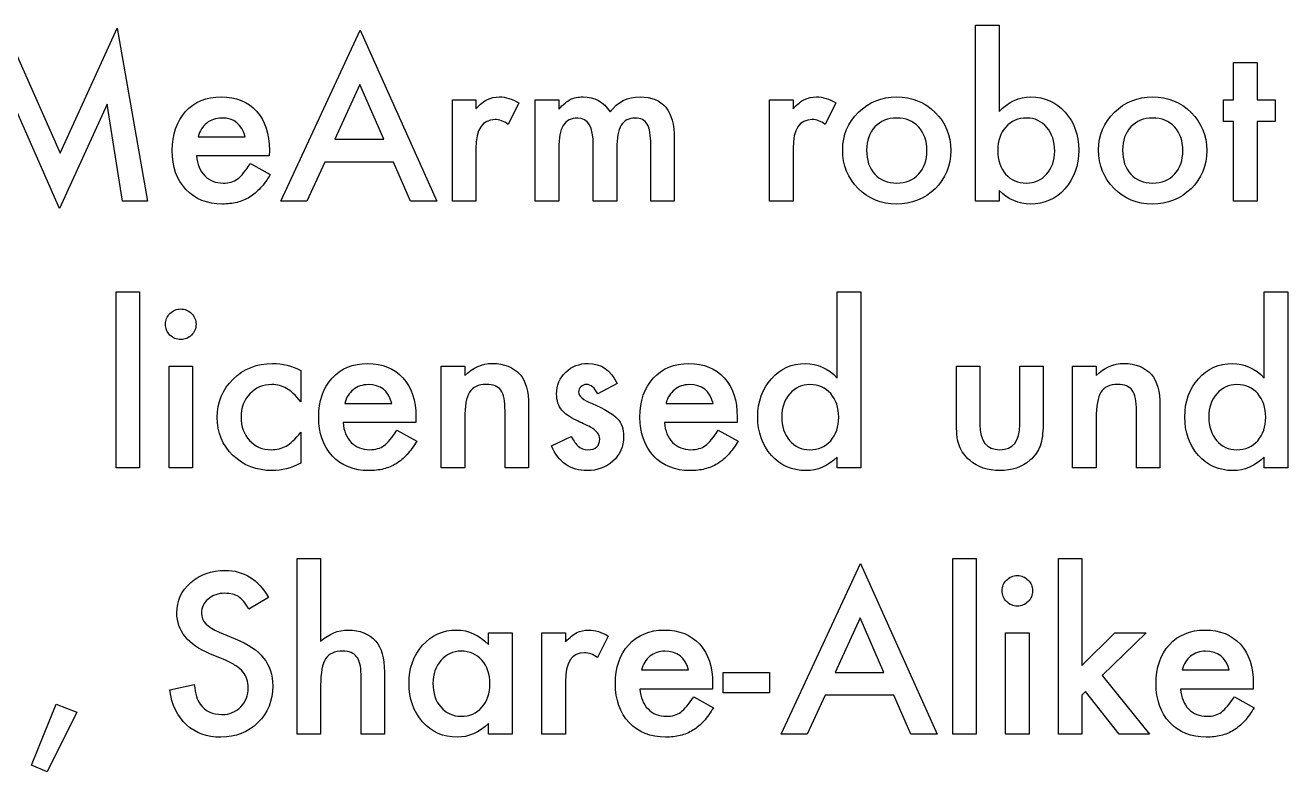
# Model space of a CAD drawing. Extents: x 6 to 931, y 6 to 506.
# Drawn here: x 695.6 to 790.2, y 449 to 505 of the extents above; entities that cross this region are included whole.
import ezdxf

# ---------------------------------------------------------------- set-up
doc = ezdxf.new("R2010")
doc.units = 0
doc.layers.add('MeArm1.0', color=7, linetype='CONTINUOUS')

msp = doc.modelspace()

# ---------------------------------------------------------------- linework, layer by layer
at = {"layer": 'MeArm1.0', "color": 7}
for points in [[(691.49506, 491.84903), (694.03412, 504.81778), (698.17474, 495.44278), (702.46381, 504.81778), (704.74506, 491.84903), (702.87787, 491.84903), (701.71381, 499.13028), (698.14349, 491.29434), (694.67474, 499.13809), (693.37787, 491.84903), (691.49506, 491.84903)], [(723.22162, 494.77872), (718.05756, 494.77872), (716.71381, 491.84903), (714.75287, 491.84903), (720.72162, 504.66934), (726.47943, 491.84903), (724.48724, 491.84903), (723.22162, 494.77872)], [(768.68256, 492.6459), (768.68256, 491.84903), (766.92474, 491.84903), (766.92474, 505.04434), (768.68256, 505.04434)], [(768.68256, 505.04434), (768.68256, 498.57559)], [(788.04974, 497.81778), (788.04974, 491.84903), (786.29193, 491.84903), (786.29193, 497.81778), (785.54193, 497.81778), (785.54193, 499.4584), (786.29193, 499.4584), (786.29193, 502.24747), (788.04974, 502.24747), (788.04974, 499.4584), (789.41693, 499.4584), (789.41693, 497.81778), (788.04974, 497.81778)], [(722.47943, 496.48965), (720.69037, 500.59122), (718.81537, 496.48965), (722.47943, 496.48965)], [(727.64349, 499.4584), (729.40131, 499.4584), (729.40131, 498.77872)], [(729.40131, 495.79434), (729.40131, 491.84903), (727.64349, 491.84903), (727.64349, 499.4584)], [(732.62006, 499.21622), (731.81537, 497.60684)], [(733.86224, 499.4584), (735.62006, 499.4584), (735.62006, 498.75528)], [(735.62006, 495.77872), (735.62006, 491.84903), (733.86224, 491.84903), (733.86224, 499.4584)], [(751.45599, 499.4584), (753.21381, 499.4584), (753.21381, 498.77872)], [(753.21381, 495.79434), (753.21381, 491.84903), (751.45599, 491.84903), (751.45599, 499.4584)], [(756.43256, 499.21622), (755.62787, 497.60684)], [(708.54955, 496.67715), (712.0808, 496.67715)], [(739.97943, 495.77872), (739.97943, 491.84903), (738.21381, 491.84903), (738.21381, 496.05215)], [(744.29974, 496.55215), (744.29974, 491.84903), (742.53412, 491.84903), (742.53412, 496.07559)], [(713.88568, 495.23965), (708.43256, 495.23965)], [(713.89349, 495.65372), (713.88549, 495.23965)], [(712.47162, 494.66934), (713.95599, 493.84122)], [(704.15131, 485.04434), (704.15131, 471.84903), (702.39349, 471.84903), (702.39349, 485.04434), (704.15131, 485.04434)], [(756.53412, 485.04434), (758.29974, 485.04434), (758.29974, 471.84903), (756.53412, 471.84903), (756.53412, 472.6459)], [(756.53412, 478.57559), (756.53412, 485.04434)], [(788.59662, 485.04434), (790.36224, 485.04434), (790.36224, 471.84903), (788.59662, 471.84903), (788.59662, 472.6459)], [(788.59662, 478.57559), (788.59662, 485.04434)], [(708.12006, 479.4584), (708.12006, 471.84903), (706.36224, 471.84903), (706.36224, 479.4584), (708.12006, 479.4584)], [(716.25287, 479.13028), (716.25287, 476.79434)], [(726.79974, 479.4584), (728.56537, 479.4584), (728.56537, 478.75528)], [(728.56537, 475.5209), (728.56537, 471.84903), (726.79974, 471.84903), (726.79974, 479.4584)], [(765.48724, 475.05215), (765.48724, 479.4584), (767.24506, 479.4584)], [(767.24506, 479.4584), (767.24506, 475.09122)], [(770.22943, 475.09122), (770.22943, 479.4584), (771.98724, 479.4584), (771.98724, 475.05215)], [(774.20599, 479.4584), (775.97162, 479.4584), (775.97162, 478.75528)], [(775.97162, 475.5209), (775.97162, 471.84903), (774.20599, 471.84903), (774.20599, 479.4584)], [(740.00287, 478.16153), (738.54974, 477.38809)], [(719.54955, 476.67715), (723.0808, 476.67715)], [(733.35443, 476.51309), (733.35443, 471.84903), (731.58881, 471.84903), (731.58881, 476.09903)], [(743.67455, 476.67715), (747.2058, 476.67715)], [(780.76068, 476.51309), (780.76068, 471.84903), (778.99506, 471.84903), (778.99506, 476.09903)], [(724.88568, 475.23965), (719.43256, 475.23965)], [(724.89349, 475.65372), (724.88549, 475.23965)], [(749.01068, 475.23965), (743.55756, 475.23965)], [(749.01849, 475.65372), (749.01049, 475.23965)], [(716.25287, 474.50528), (716.25287, 472.18497)], [(723.47162, 474.66934), (724.95599, 473.84122)], [(735.06537, 473.49747), (736.56537, 474.19278)], [(747.59662, 474.66934), (749.08099, 473.84122)], [(715.98724, 465.04434), (717.74506, 465.04434), (717.74506, 458.82559)], [(717.74506, 455.52872), (717.74506, 451.84903), (715.98724, 451.84903), (715.98724, 465.04434)], [(766.96381, 465.04434), (766.96381, 451.84903), (765.20599, 451.84903), (765.20599, 465.04434), (766.96381, 465.04434)], [(774.90131, 465.04434), (774.90131, 456.99747), (777.37787, 459.4584), (779.73724, 459.4584), (776.43256, 456.26309), (779.97943, 451.84903), (777.69818, 451.84903), (775.18256, 455.05997), (774.90131, 454.77872), (774.90131, 451.84903), (773.14349, 451.84903), (773.14349, 465.04434), (774.90131, 465.04434)], [(760.78412, 454.77872), (755.62006, 454.77872), (754.27631, 451.84903), (752.31537, 451.84903), (758.28412, 464.66934), (764.04193, 451.84903), (762.04974, 451.84903), (760.78412, 454.77872)], [(713.83099, 462.11465), (712.35443, 461.23965)], [(760.04193, 456.48965), (758.25287, 460.59122), (756.37787, 456.48965), (760.04193, 456.48965)], [(710.11224, 459.51309), (711.31537, 459.0209)], [(730.34662, 459.4584), (732.11224, 459.4584), (732.11224, 451.84903), (730.34662, 451.84903), (730.34662, 452.6459)], [(730.34662, 458.57559), (730.34662, 459.4584)], [(734.36224, 459.4584), (736.12006, 459.4584), (736.12006, 458.77872)], [(736.12006, 455.79434), (736.12006, 451.84903), (734.36224, 451.84903), (734.36224, 459.4584)], [(739.33881, 459.21622), (738.53412, 457.60684)], [(770.93256, 459.4584), (770.93256, 451.84903), (769.17474, 451.84903), (769.17474, 459.4584), (770.93256, 459.4584)], [(710.58881, 457.40372), (709.42474, 457.88809)], [(722.53412, 456.51309), (722.53412, 451.84903), (720.77631, 451.84903), (720.77631, 456.34903)], [(741.8308, 456.67715), (745.36205, 456.67715)], [(747.97162, 456.48184), (751.45599, 456.48184), (751.45599, 454.95059), (747.97162, 454.95059), (747.97162, 456.48184)], [(782.42455, 456.67715), (785.9558, 456.67715)], [(706.40912, 455.17715), (708.25287, 455.5834)], [(747.17474, 455.65372), (747.16674, 455.23965)], [(787.76849, 455.65372), (787.76049, 455.23965)], [(747.16693, 455.23965), (741.71381, 455.23965)], [(745.75287, 454.66934), (747.23724, 453.84122)], [(787.76068, 455.23965), (782.30756, 455.23965)], [(786.34662, 454.66934), (787.83099, 453.84122)], [(697.88568, 454.10684), (699.44818, 453.49747), (697.22162, 449.03653), (696.03412, 449.52872), (697.88568, 454.10684)]]:
    msp.add_lwpolyline(points, dxfattribs=at)
for points in [[(707.59662, 498.56778), (708.26849, 499.30215), (709.15912, 499.66933), (710.26849, 499.66934)], [(710.26849, 499.66934), (711.38828, 499.66933), (712.2737, 499.31256), (712.92474, 498.59903)], [(729.40131, 498.77872), (729.72422, 499.11725), (730.01068, 499.34902), (730.26068, 499.47403)], [(730.26068, 499.47403), (730.51589, 499.60423), (730.81797, 499.66933), (731.16693, 499.66934)], [(731.16693, 499.66934), (731.63047, 499.66933), (732.11484, 499.51829), (732.62006, 499.21622)], [(735.62006, 498.75528), (735.95859, 499.10944), (736.24766, 499.34902), (736.48724, 499.47403)], [(736.48724, 499.47403), (736.74245, 499.60423), (737.06276, 499.66933), (737.44818, 499.66934)], [(737.44818, 499.66934), (738.30755, 499.66933), (738.98724, 499.29433), (739.48724, 498.54434)], [(739.48724, 498.54434), (740.03932, 499.29433), (740.78671, 499.66933), (741.72943, 499.66934)], [(741.72943, 499.66934), (743.44296, 499.66933), (744.29973, 498.63027), (744.29974, 496.55215)], [(753.21381, 498.77872), (753.53672, 499.11725), (753.82318, 499.34902), (754.07318, 499.47403)], [(754.07318, 499.47403), (754.32839, 499.60423), (754.63047, 499.66933), (754.97943, 499.66934)], [(754.97943, 499.66934), (755.44297, 499.66933), (755.92734, 499.51829), (756.43256, 499.21622)], [(758.12006, 498.51309), (758.90651, 499.28392), (759.86484, 499.66933), (760.99506, 499.66934)], [(760.99506, 499.66934), (762.13047, 499.66933), (763.09401, 499.28131), (763.88568, 498.50528)], [(768.68256, 498.57559), (769.38568, 499.30475), (770.18255, 499.66933), (771.07318, 499.66934)], [(771.07318, 499.66934), (772.09922, 499.66933), (772.95338, 499.28652), (773.63568, 498.5209)], [(777.33881, 498.51309), (778.12526, 499.28392), (779.08359, 499.66933), (780.21381, 499.66934)], [(780.21381, 499.66934), (781.34922, 499.66933), (782.31276, 499.28131), (783.10443, 498.50528)], [(706.59662, 495.6459), (706.59662, 496.84902), (706.92995, 497.82298), (707.59662, 498.56778)], [(709.7058, 497.98184), (709.5183, 497.91934), (709.34643, 497.82559), (709.19018, 497.70059)], [(710.30737, 498.0834), (710.09382, 498.0834), (709.8933, 498.0495), (709.7058, 497.98184)], [(712.0808, 496.67715), (711.83601, 497.61465), (711.24486, 498.0834), (710.30737, 498.0834)], [(712.92474, 498.59903), (713.57057, 497.89069), (713.89349, 496.90892), (713.89349, 495.65372)], [(730.83881, 497.96622), (729.88047, 497.96621), (729.4013, 497.24225), (729.40131, 495.79434)], [(731.81537, 497.60684), (731.48203, 497.84642), (731.15651, 497.96621), (730.83881, 497.96622)], [(737.04193, 498.0834), (736.54714, 498.0834), (736.18516, 497.8985), (735.95599, 497.52872)], [(738.21381, 496.05215), (738.2138, 497.40632), (737.82318, 498.0834), (737.04193, 498.0834)], [(741.37006, 498.0834), (740.88567, 498.0834), (740.53151, 497.90111), (740.30756, 497.53653)], [(742.26849, 497.62247), (742.08619, 497.92975), (741.78671, 498.0834), (741.37006, 498.0834)], [(754.65131, 497.96622), (753.69297, 497.96621), (753.2138, 497.24225), (753.21381, 495.79434)], [(755.62787, 497.60684), (755.29453, 497.84642), (754.96901, 497.96621), (754.65131, 497.96622)], [(756.94037, 495.7084), (756.94037, 496.80736), (757.3336, 497.74225), (758.12006, 498.51309)], [(760.99506, 498.08345), (760.32318, 498.08345), (759.77891, 497.85949), (759.36224, 497.41158)], [(762.64349, 497.41158), (762.22682, 497.85949), (761.67734, 498.08345), (760.99506, 498.08345)], [(763.88568, 498.50528), (764.66692, 497.72923), (765.05755, 496.77611), (765.05756, 495.6459)], [(770.76068, 498.0834), (770.11484, 498.0834), (769.5888, 497.85684), (769.18256, 497.40372)], [(772.26849, 497.38028), (771.86745, 497.84902), (771.36484, 498.0834), (770.76068, 498.0834)], [(773.63568, 498.5209), (774.31796, 497.76048), (774.65911, 496.81257), (774.65912, 495.67715)], [(776.15912, 495.7084), (776.15912, 496.80736), (776.55235, 497.74225), (777.33881, 498.51309)], [(780.21381, 498.08345), (779.54193, 498.08345), (778.99766, 497.85949), (778.58099, 497.41158)], [(781.86224, 497.41158), (781.44557, 497.85949), (780.89609, 498.08345), (780.21381, 498.08345)], [(783.10443, 498.50528), (783.88567, 497.72923), (784.2763, 496.77611), (784.27631, 495.6459)], [(708.79955, 497.26309), (708.69018, 497.09121), (708.60684, 496.8959), (708.54955, 496.67715)], [(709.19018, 497.70059), (709.03913, 497.58079), (708.90893, 497.43496), (708.79955, 497.26309)], [(735.95599, 497.52872), (735.73203, 497.15892), (735.62005, 496.57559), (735.62006, 495.77872)], [(740.30756, 497.53653), (740.0888, 497.17194), (739.97942, 496.586), (739.97943, 495.77872)], [(742.53412, 496.07559), (742.53411, 496.80475), (742.44552, 497.32038), (742.26849, 497.62247)], [(759.36224, 497.41158), (758.94557, 496.96366), (758.73724, 496.38553), (758.73724, 495.6772)], [(763.26068, 495.63814), (763.26067, 496.37772), (763.05495, 496.96887), (762.64349, 497.41158)], [(769.18256, 497.40372), (768.78151, 496.9558), (768.58099, 496.37246), (768.58099, 495.65372)], [(772.86224, 495.59903), (772.86224, 496.32819), (772.66432, 496.92194), (772.26849, 497.38028)], [(778.58099, 497.41158), (778.16432, 496.96366), (777.95599, 496.38553), (777.95599, 495.6772)], [(782.47943, 495.63814), (782.47942, 496.37772), (782.2737, 496.96887), (781.86224, 497.41158)], [(707.62787, 492.72403), (706.94037, 493.4584), (706.59662, 494.43236), (706.59662, 495.6459)], [(708.43256, 495.23965), (708.47946, 494.61465), (708.68255, 494.11726), (709.04193, 493.74747)], [(758.09662, 492.80215), (757.32578, 493.57299), (756.94037, 494.54174), (756.94037, 495.7084)], [(758.73724, 495.6772), (758.73724, 494.91678), (758.94037, 494.31522), (759.34662, 493.87252)], [(762.64349, 493.8647), (763.05495, 494.30741), (763.26067, 494.89856), (763.26068, 495.63814)], [(765.05756, 495.6459), (765.05755, 494.50528), (764.66432, 493.54955), (763.87787, 492.77872)], [(768.58099, 495.65372), (768.58099, 494.91413), (768.77891, 494.32299), (769.17474, 493.88028)], [(772.25287, 493.88028), (772.65911, 494.33861), (772.86224, 494.91153), (772.86224, 495.59903)], [(774.65912, 495.67715), (774.65911, 494.50528), (774.31536, 493.53653), (773.62787, 492.7709)], [(777.31537, 492.80215), (776.54453, 493.57299), (776.15912, 494.54174), (776.15912, 495.7084)], [(777.95599, 495.6772), (777.95599, 494.91678), (778.15912, 494.31522), (778.56537, 493.87252)], [(781.86224, 493.8647), (782.2737, 494.30741), (782.47942, 494.89856), (782.47943, 495.63814)], [(784.27631, 495.6459), (784.2763, 494.50528), (783.88307, 493.54955), (783.09662, 492.77872)], [(711.51068, 493.51309), (711.79193, 493.72142), (712.11224, 494.10684), (712.47162, 494.66934)], [(709.04193, 493.74747), (709.4013, 493.38288), (709.86224, 493.20059), (710.42474, 493.20059)], [(710.42474, 493.20059), (710.86224, 493.20059), (711.22422, 493.30476), (711.51068, 493.51309)], [(713.95599, 493.84122), (713.72682, 493.45059), (713.48463, 493.11465), (713.22943, 492.8334)], [(759.34662, 493.87252), (759.76328, 493.4246), (760.31276, 493.20064), (760.99506, 493.20064)], [(760.99506, 493.20064), (761.68255, 493.20064), (762.23203, 493.42199), (762.64349, 493.8647)], [(769.17474, 493.88028), (769.57057, 493.42715), (770.09141, 493.20059), (770.73724, 493.20059)], [(770.73724, 493.20059), (771.34661, 493.20059), (771.85182, 493.42715), (772.25287, 493.88028)], [(778.56537, 493.87252), (778.98203, 493.4246), (779.53151, 493.20064), (780.21381, 493.20064)], [(780.21381, 493.20064), (780.9013, 493.20064), (781.45078, 493.42199), (781.86224, 493.8647)], [(710.36224, 491.63028), (709.22682, 491.63028), (708.31537, 491.99486), (707.62787, 492.72403)], [(713.22943, 492.8334), (712.97422, 492.55736), (712.70078, 492.3282), (712.40912, 492.1459)], [(760.96381, 491.63028), (759.82318, 491.63028), (758.86745, 492.0209), (758.09662, 492.80215)], [(763.87787, 492.77872), (763.0862, 492.01309), (762.11484, 491.63028), (760.96381, 491.63028)], [(771.04193, 491.63028), (770.16172, 491.63028), (769.37526, 491.96882), (768.68256, 492.6459)], [(773.62787, 492.7709), (772.94557, 492.01049), (772.08359, 491.63028), (771.04193, 491.63028)], [(780.18256, 491.63028), (779.04193, 491.63028), (778.0862, 492.0209), (777.31537, 492.80215)], [(783.09662, 492.77872), (782.30495, 492.01309), (781.33359, 491.63028), (780.18256, 491.63028)], [(711.46381, 491.75528), (711.12526, 491.67198), (710.75807, 491.63028), (710.36224, 491.63028)], [(712.40912, 492.1459), (712.11745, 491.96882), (711.80234, 491.83861), (711.46381, 491.75528)], [(706.43256, 483.41934), (706.65651, 483.64329), (706.92474, 483.75527), (707.23724, 483.75528)], [(707.23724, 483.75528), (707.55495, 483.75527), (707.82578, 483.64329), (708.04974, 483.41934)], [(706.09662, 482.62247), (706.09662, 482.92975), (706.2086, 483.19537), (706.43256, 483.41934)], [(708.04974, 483.41934), (708.2737, 483.20058), (708.38568, 482.93235), (708.38568, 482.61465)], [(706.43256, 481.80215), (706.2086, 482.0261), (706.09662, 482.29954), (706.09662, 482.62247)], [(707.24506, 481.46622), (706.92735, 481.46621), (706.65651, 481.57819), (706.43256, 481.80215)], [(708.04974, 481.80215), (707.83099, 481.57819), (707.56276, 481.46621), (707.24506, 481.46622)], [(708.38568, 482.61465), (708.38568, 482.29694), (708.2737, 482.0261), (708.04974, 481.80215)], [(711.17474, 478.49747), (711.97682, 479.27871), (712.9612, 479.66933), (714.12787, 479.66934)], [(714.12787, 479.66934), (714.87786, 479.66933), (715.5862, 479.48965), (716.25287, 479.13028)], [(718.59662, 478.56778), (719.26849, 479.30215), (720.15912, 479.66933), (721.26849, 479.66934)], [(721.26849, 479.66934), (722.38828, 479.66933), (723.2737, 479.31256), (723.92474, 478.59903)], [(728.56537, 478.75528), (729.17995, 479.36465), (729.87266, 479.66933), (730.64349, 479.66934)], [(730.64349, 479.66934), (731.5289, 479.66933), (732.21901, 479.39069), (732.71381, 478.8334)], [(735.46381, 477.38028), (735.46381, 478.04173), (735.69037, 478.58861), (736.14349, 479.0209)], [(736.14349, 479.0209), (736.60703, 479.45319), (737.16953, 479.66933), (737.83099, 479.66934)], [(737.83099, 479.66934), (738.80495, 479.66933), (739.52891, 479.16673), (740.00287, 478.16153)], [(742.72162, 478.56778), (743.39349, 479.30215), (744.28412, 479.66933), (745.39349, 479.66934)], [(745.39349, 479.66934), (746.51328, 479.66933), (747.3987, 479.31256), (748.04974, 478.59903)], [(751.58881, 478.5209), (752.26589, 479.28652), (753.11745, 479.66933), (754.14349, 479.66934)], [(754.14349, 479.66934), (755.03411, 479.66933), (755.83099, 479.30475), (756.53412, 478.57559)], [(775.97162, 478.75528), (776.5862, 479.36465), (777.27891, 479.66933), (778.04974, 479.66934)], [(778.04974, 479.66934), (778.93515, 479.66933), (779.62526, 479.39069), (780.12006, 478.8334)], [(783.65131, 478.5209), (784.32839, 479.28652), (785.17995, 479.66933), (786.20599, 479.66934)], [(786.20599, 479.66934), (787.09661, 479.66933), (787.89349, 479.30475), (788.59662, 478.57559)], [(709.97162, 475.62247), (709.97162, 476.75788), (710.37266, 477.71621), (711.17474, 478.49747)], [(714.07318, 478.0834), (713.41172, 478.0834), (712.86224, 477.85163), (712.42474, 477.38809)], [(715.17474, 477.80215), (714.86224, 477.98965), (714.49505, 478.0834), (714.07318, 478.0834)], [(717.59662, 475.6459), (717.59662, 476.84902), (717.92995, 477.82298), (718.59662, 478.56778)], [(720.7058, 477.98184), (720.5183, 477.91934), (720.34643, 477.82559), (720.19018, 477.70059)], [(721.30737, 478.0834), (721.09382, 478.0834), (720.8933, 478.0495), (720.7058, 477.98184)], [(723.0808, 476.67715), (722.83601, 477.61465), (722.24486, 478.0834), (721.30737, 478.0834)], [(723.92474, 478.59903), (724.57057, 477.89069), (724.89349, 476.90892), (724.89349, 475.65372)], [(730.16693, 478.09122), (729.58359, 478.09121), (729.16953, 477.8985), (728.92474, 477.51309)], [(731.27631, 477.65372), (731.07318, 477.94538), (730.70338, 478.09121), (730.16693, 478.09122)], [(732.71381, 478.8334), (733.14088, 478.35944), (733.35442, 477.586), (733.35443, 476.51309)], [(737.69818, 478.09122), (737.53672, 478.09121), (737.3987, 478.03652), (737.28412, 477.92715)], [(738.54974, 477.38809), (738.32057, 477.85684), (738.03672, 478.09121), (737.69818, 478.09122)], [(741.72162, 475.6459), (741.72162, 476.84902), (742.05495, 477.82298), (742.72162, 478.56778)], [(744.8308, 477.98184), (744.6433, 477.91934), (744.47143, 477.82559), (744.31518, 477.70059)], [(745.43237, 478.0834), (745.21882, 478.0834), (745.0183, 478.0495), (744.8308, 477.98184)], [(747.2058, 476.67715), (746.96101, 477.61465), (746.36986, 478.0834), (745.43237, 478.0834)], [(748.04974, 478.59903), (748.69557, 477.89069), (749.01849, 476.90892), (749.01849, 475.65372)], [(750.56537, 475.67715), (750.56537, 476.81257), (750.90651, 477.76048), (751.58881, 478.5209)], [(754.47943, 478.0834), (753.87526, 478.0834), (753.37005, 477.85423), (752.96381, 477.3959)], [(756.04193, 477.40372), (755.64088, 477.85684), (755.12005, 478.0834), (754.47943, 478.0834)], [(777.57318, 478.09122), (776.98984, 478.09121), (776.57578, 477.8985), (776.33099, 477.51309)], [(778.68256, 477.65372), (778.47943, 477.94538), (778.10963, 478.09121), (777.57318, 478.09122)], [(780.12006, 478.8334), (780.54713, 478.35944), (780.76067, 477.586), (780.76068, 476.51309)], [(782.62787, 475.67715), (782.62787, 476.81257), (782.96901, 477.76048), (783.65131, 478.5209)], [(786.54193, 478.0834), (785.93776, 478.0834), (785.43255, 477.85423), (785.02631, 477.3959)], [(788.10443, 477.40372), (787.70338, 477.85684), (787.18255, 478.0834), (786.54193, 478.0834)], [(712.42474, 477.38809), (711.98724, 476.92455), (711.76849, 476.34382), (711.76849, 475.6459)], [(716.25287, 476.79434), (715.85182, 477.28392), (715.49245, 477.61986), (715.17474, 477.80215)], [(719.79955, 477.26309), (719.69018, 477.09121), (719.60684, 476.8959), (719.54955, 476.67715)], [(720.19018, 477.70059), (720.03913, 477.58079), (719.90893, 477.43496), (719.79955, 477.26309)], [(728.92474, 477.51309), (728.68516, 477.13288), (728.56537, 476.46882), (728.56537, 475.5209)], [(731.58881, 476.09903), (731.5888, 476.84902), (731.48463, 477.36725), (731.27631, 477.65372)], [(735.86224, 476.15372), (735.59662, 476.47142), (735.46381, 476.88027), (735.46381, 477.38028)], [(737.28412, 477.92715), (737.16953, 477.82298), (737.11224, 477.68757), (737.11224, 477.5209)], [(737.11224, 477.5209), (737.11224, 477.22923), (737.45078, 476.94017), (738.12787, 476.65372)], [(743.92455, 477.26309), (743.81518, 477.09121), (743.73184, 476.8959), (743.67455, 476.67715)], [(744.31518, 477.70059), (744.16413, 477.58079), (744.03393, 477.43496), (743.92455, 477.26309)], [(752.96381, 477.3959), (752.56276, 476.93236), (752.36224, 476.35944), (752.36224, 475.67715)], [(756.64349, 475.63809), (756.64349, 476.35163), (756.44297, 476.94017), (756.04193, 477.40372)], [(776.33099, 477.51309), (776.09141, 477.13288), (775.97162, 476.46882), (775.97162, 475.5209)], [(778.99506, 476.09903), (778.99505, 476.84902), (778.89088, 477.36725), (778.68256, 477.65372)], [(785.02631, 477.3959), (784.62526, 476.93236), (784.42474, 476.35944), (784.42474, 475.67715)], [(788.70599, 475.63809), (788.70599, 476.35163), (788.50547, 476.94017), (788.10443, 477.40372)], [(736.94037, 475.40372), (736.42995, 475.65371), (736.07058, 475.90371), (735.86224, 476.15372)], [(738.12787, 476.65372), (739.06016, 476.25267), (739.68776, 475.88288), (740.01068, 475.54434)], [(711.15912, 472.7709), (710.36745, 473.53653), (709.97162, 474.48705), (709.97162, 475.62247)], [(711.76849, 475.6459), (711.76849, 474.93236), (711.97943, 474.34642), (712.40131, 473.88809)], [(718.62787, 472.72403), (717.94037, 473.4584), (717.59662, 474.43236), (717.59662, 475.6459)], [(719.43256, 475.23965), (719.47946, 474.61465), (719.68255, 474.11726), (720.04193, 473.74747)], [(737.47943, 475.1459), (737.30234, 475.2292), (737.12266, 475.31517), (736.94037, 475.40372)], [(738.01068, 474.88809), (737.83359, 474.97659), (737.65651, 475.06257), (737.47943, 475.1459)], [(740.01068, 475.54434), (740.33359, 475.2058), (740.49505, 474.75007), (740.49506, 474.17715)], [(742.75287, 472.72403), (742.06537, 473.4584), (741.72162, 474.43236), (741.72162, 475.6459)], [(743.55756, 475.23965), (743.60446, 474.61465), (743.80755, 474.11726), (744.16693, 473.74747)], [(751.58881, 472.7709), (750.90651, 473.54694), (750.56537, 474.51569), (750.56537, 475.67715)], [(752.36224, 475.67715), (752.36224, 474.94798), (752.55755, 474.35424), (752.94818, 473.8959)], [(756.04193, 473.87247), (756.44297, 474.33601), (756.64349, 474.92455), (756.64349, 475.63809)], [(783.65131, 472.7709), (782.96901, 473.54694), (782.62787, 474.51569), (782.62787, 475.67715)], [(784.42474, 475.67715), (784.42474, 474.94798), (784.62005, 474.35424), (785.01068, 473.8959)], [(788.10443, 473.87247), (788.50547, 474.33601), (788.70599, 474.92455), (788.70599, 475.63809)], [(715.15131, 473.47403), (715.4638, 473.65111), (715.83099, 473.99486), (716.25287, 474.50528)], [(722.51068, 473.51309), (722.79193, 473.72142), (723.11224, 474.10684), (723.47162, 474.66934)], [(736.56537, 474.19278), (736.7737, 473.82819), (736.93255, 473.59642), (737.04193, 473.49747)], [(738.69818, 474.01309), (738.69818, 474.32559), (738.46901, 474.61726), (738.01068, 474.88809)], [(746.63568, 473.51309), (746.91693, 473.72142), (747.23724, 474.10684), (747.59662, 474.66934)], [(765.70599, 473.47403), (765.56016, 473.82819), (765.48724, 474.35424), (765.48724, 475.05215)], [(767.24506, 475.09122), (767.24505, 473.8308), (767.74245, 473.20059), (768.73724, 473.20059)], [(768.73724, 473.20059), (769.73203, 473.20059), (770.22943, 473.8308), (770.22943, 475.09122)], [(771.98724, 475.05215), (771.98724, 474.44278), (771.91174, 473.91674), (771.76068, 473.47403)], [(712.40131, 473.88809), (712.82839, 473.42976), (713.37266, 473.20059), (714.03412, 473.20059)], [(714.03412, 473.20059), (714.45599, 473.20059), (714.82838, 473.29179), (715.15131, 473.47403)], [(720.04193, 473.74747), (720.4013, 473.38288), (720.86224, 473.20059), (721.42474, 473.20059)], [(721.42474, 473.20059), (721.86224, 473.20059), (722.22422, 473.30476), (722.51068, 473.51309)], [(724.95599, 473.84122), (724.72682, 473.45059), (724.48463, 473.11465), (724.22943, 472.8334)], [(737.77631, 471.63028), (736.50026, 471.63028), (735.59662, 472.25267), (735.06537, 473.49747)], [(737.04193, 473.49747), (737.25547, 473.29955), (737.51068, 473.20059), (737.80756, 473.20059)], [(737.80756, 473.20059), (738.4013, 473.20059), (738.69818, 473.47142), (738.69818, 474.01309)], [(740.49506, 474.17715), (740.49505, 473.44278), (740.22422, 472.8282), (739.68256, 472.3334)], [(744.16693, 473.74747), (744.5263, 473.38288), (744.98724, 473.20059), (745.54974, 473.20059)], [(745.54974, 473.20059), (745.98724, 473.20059), (746.34922, 473.30476), (746.63568, 473.51309)], [(749.08099, 473.84122), (748.85182, 473.45059), (748.60963, 473.11465), (748.35443, 472.8334)], [(752.94818, 473.8959), (753.34922, 473.43236), (753.85443, 473.20059), (754.46381, 473.20059)], [(754.46381, 473.20059), (755.11484, 473.20059), (755.64088, 473.42455), (756.04193, 473.87247)], [(766.47943, 472.40372), (766.11485, 472.72142), (765.85703, 473.07819), (765.70599, 473.47403)], [(771.76068, 473.47403), (771.61484, 473.07819), (771.36224, 472.72142), (771.00287, 472.40372)], [(785.01068, 473.8959), (785.41172, 473.43236), (785.91693, 473.20059), (786.52631, 473.20059)], [(786.52631, 473.20059), (787.17734, 473.20059), (787.70338, 473.42455), (788.10443, 473.87247)], [(714.11224, 471.63028), (712.93516, 471.63028), (711.95078, 472.01049), (711.15912, 472.7709)], [(721.36224, 471.63028), (720.22682, 471.63028), (719.31537, 471.99486), (718.62787, 472.72403)], [(724.22943, 472.8334), (723.97422, 472.55736), (723.70078, 472.3282), (723.40912, 472.1459)], [(739.68256, 472.3334), (739.15651, 471.86465), (738.52109, 471.63028), (737.77631, 471.63028)], [(745.48724, 471.63028), (744.35182, 471.63028), (743.44037, 471.99486), (742.75287, 472.72403)], [(748.35443, 472.8334), (748.09922, 472.55736), (747.82578, 472.3282), (747.53412, 472.1459)], [(754.18256, 471.63028), (753.14089, 471.63028), (752.2763, 472.01049), (751.58881, 472.7709)], [(756.53412, 472.6459), (755.8414, 471.96882), (755.05755, 471.63028), (754.18256, 471.63028)], [(768.73724, 471.63028), (767.82578, 471.63028), (767.07318, 471.88809), (766.47943, 472.40372)], [(771.00287, 472.40372), (770.40911, 471.88809), (769.65391, 471.63028), (768.73724, 471.63028)], [(786.24506, 471.63028), (785.20339, 471.63028), (784.3388, 472.01049), (783.65131, 472.7709)], [(788.59662, 472.6459), (787.9039, 471.96882), (787.12005, 471.63028), (786.24506, 471.63028)], [(716.25287, 472.18497), (715.53932, 471.81518), (714.82578, 471.63028), (714.11224, 471.63028)], [(722.46381, 471.75528), (722.12526, 471.67198), (721.75807, 471.63028), (721.36224, 471.63028)], [(723.40912, 472.1459), (723.11745, 471.96882), (722.80234, 471.83861), (722.46381, 471.75528)], [(746.58881, 471.75528), (746.25026, 471.67198), (745.88307, 471.63028), (745.48724, 471.63028)], [(747.53412, 472.1459), (747.24245, 471.96882), (746.92734, 471.83861), (746.58881, 471.75528)], [(707.98724, 463.22403), (708.67995, 463.8386), (709.54193, 464.14589), (710.57318, 464.1459)], [(710.57318, 464.1459), (711.9638, 464.14589), (713.04974, 463.46881), (713.83099, 462.11465)], [(706.94818, 460.95059), (706.94818, 461.85683), (707.29453, 462.61464), (707.98724, 463.22403)], [(768.90912, 462.62247), (768.90912, 462.92975), (769.0211, 463.19537), (769.24506, 463.41934)], [(769.24506, 463.41934), (769.46901, 463.64329), (769.73724, 463.75527), (770.04974, 463.75528)], [(770.04974, 463.75528), (770.36745, 463.75527), (770.63828, 463.64329), (770.86224, 463.41934)], [(770.86224, 463.41934), (771.0862, 463.20058), (771.19818, 462.93235), (771.19818, 462.61465)], [(709.29974, 461.99747), (708.96641, 461.71621), (708.79974, 461.36204), (708.79974, 460.93497)], [(710.55756, 462.42715), (710.05234, 462.42714), (709.63307, 462.28391), (709.29974, 461.99747)], [(711.56537, 462.17715), (711.30495, 462.34381), (710.96901, 462.42714), (710.55756, 462.42715)], [(712.35443, 461.23965), (712.07838, 461.71881), (711.81536, 462.03131), (711.56537, 462.17715)], [(769.24506, 461.80215), (769.0211, 462.0261), (768.90912, 462.29954), (768.90912, 462.62247)], [(771.19818, 462.61465), (771.19818, 462.29694), (771.0862, 462.0261), (770.86224, 461.80215)], [(709.42474, 457.88809), (707.7737, 458.586), (706.94818, 459.60683), (706.94818, 460.95059)], [(770.05756, 461.46622), (769.73985, 461.46621), (769.46901, 461.57819), (769.24506, 461.80215)], [(770.86224, 461.80215), (770.64349, 461.57819), (770.37526, 461.46621), (770.05756, 461.46622)], [(708.79974, 460.93497), (708.79974, 460.34642), (709.23724, 459.87246), (710.11224, 459.51309)], [(717.74506, 458.82559), (718.37005, 459.38808), (719.06016, 459.66933), (719.81537, 459.66934)], [(719.81537, 459.66934), (720.67474, 459.66933), (721.36224, 459.39069), (721.87787, 458.8334)], [(725.40131, 458.52872), (726.0836, 459.28913), (726.93776, 459.66933), (727.96381, 459.66934)], [(727.96381, 459.66934), (728.84922, 459.66933), (729.64349, 459.30475), (730.34662, 458.57559)], [(736.12006, 458.77872), (736.44297, 459.11725), (736.72943, 459.34902), (736.97943, 459.47403)], [(736.97943, 459.47403), (737.23464, 459.60423), (737.53672, 459.66933), (737.88568, 459.66934)], [(737.88568, 459.66934), (738.34922, 459.66933), (738.83359, 459.51829), (739.33881, 459.21622)], [(740.87787, 458.56778), (741.54974, 459.30215), (742.44037, 459.66933), (743.54974, 459.66934)], [(743.54974, 459.66934), (744.66953, 459.66933), (745.55495, 459.31256), (746.20599, 458.59903)], [(781.47162, 458.56778), (782.14349, 459.30215), (783.03412, 459.66933), (784.14349, 459.66934)], [(784.14349, 459.66934), (785.26328, 459.66933), (786.1487, 459.31256), (786.79974, 458.59903)], [(711.31537, 459.0209), (712.29453, 458.62506), (713.01067, 458.14069), (713.46381, 457.56778)], [(721.87787, 458.8334), (722.31536, 458.34902), (722.53411, 457.57559), (722.53412, 456.51309)], [(724.37787, 455.67715), (724.37787, 456.81777), (724.71901, 457.76829), (725.40131, 458.52872)], [(739.87787, 455.6459), (739.87787, 456.84902), (740.2112, 457.82298), (740.87787, 458.56778)], [(746.20599, 458.59903), (746.85182, 457.89069), (747.17474, 456.90892), (747.17474, 455.65372)], [(780.47162, 455.6459), (780.47162, 456.84902), (780.80495, 457.82298), (781.47162, 458.56778)], [(786.79974, 458.59903), (787.44557, 457.89069), (787.76849, 456.90892), (787.76849, 455.65372)], [(711.37006, 456.98965), (711.1513, 457.13548), (710.89088, 457.2735), (710.58881, 457.40372)], [(713.46381, 457.56778), (713.91692, 457.00007), (714.14349, 456.30215), (714.14349, 455.47403)], [(718.11224, 457.51309), (717.86745, 457.12767), (717.74505, 456.46621), (717.74506, 455.52872)], [(719.40912, 458.0834), (718.79453, 458.0834), (718.36224, 457.89329), (718.11224, 457.51309)], [(720.44818, 457.66934), (720.23463, 457.94538), (719.88828, 458.0834), (719.40912, 458.0834)], [(720.77631, 456.34903), (720.7763, 456.9584), (720.66693, 457.3985), (720.44818, 457.66934)], [(726.77631, 457.3959), (726.37526, 456.93236), (726.17474, 456.35944), (726.17474, 455.67715)], [(728.29193, 458.0834), (727.68776, 458.0834), (727.18255, 457.85423), (726.77631, 457.3959)], [(729.85443, 457.40372), (729.45338, 457.85684), (728.93255, 458.0834), (728.29193, 458.0834)], [(730.45599, 455.63809), (730.45599, 456.35163), (730.25547, 456.94017), (729.85443, 457.40372)], [(737.55756, 457.96622), (736.59922, 457.96621), (736.12005, 457.24225), (736.12006, 455.79434)], [(738.53412, 457.60684), (738.20078, 457.84642), (737.87526, 457.96621), (737.55756, 457.96622)], [(742.0808, 457.26309), (741.97143, 457.09121), (741.88809, 456.8959), (741.8308, 456.67715)], [(742.47143, 457.70059), (742.32038, 457.58079), (742.19018, 457.43496), (742.0808, 457.26309)], [(742.98705, 457.98184), (742.79955, 457.91934), (742.62768, 457.82559), (742.47143, 457.70059)], [(743.58862, 458.0834), (743.37507, 458.0834), (743.17455, 458.0495), (742.98705, 457.98184)], [(745.36205, 456.67715), (745.11726, 457.61465), (744.52611, 458.0834), (743.58862, 458.0834)], [(782.67455, 457.26309), (782.56518, 457.09121), (782.48184, 456.8959), (782.42455, 456.67715)], [(783.06518, 457.70059), (782.91413, 457.58079), (782.78393, 457.43496), (782.67455, 457.26309)], [(783.5808, 457.98184), (783.3933, 457.91934), (783.22143, 457.82559), (783.06518, 457.70059)], [(784.18237, 458.0834), (783.96882, 458.0834), (783.7683, 458.0495), (783.5808, 457.98184)], [(785.9558, 456.67715), (785.71101, 457.61465), (785.11986, 458.0834), (784.18237, 458.0834)], [(711.90131, 456.52872), (711.76588, 456.69538), (711.5888, 456.84902), (711.37006, 456.98965)], [(712.20599, 455.98965), (712.14349, 456.18757), (712.04192, 456.36725), (711.90131, 456.52872)], [(708.25287, 455.5834), (708.33617, 454.87507), (708.48203, 454.38549), (708.69037, 454.11465)], [(711.74506, 453.90372), (712.12005, 454.28392), (712.30755, 454.76569), (712.30756, 455.34903)], [(712.30756, 455.34903), (712.30755, 455.5834), (712.27366, 455.79694), (712.20599, 455.98965)], [(714.14349, 455.47403), (714.14349, 454.36465), (713.77369, 453.44799), (713.03412, 452.72403)], [(725.40131, 452.7709), (724.71901, 453.54694), (724.37787, 454.51569), (724.37787, 455.67715)], [(726.17474, 455.67715), (726.17474, 454.94798), (726.37005, 454.35424), (726.76068, 453.8959)], [(729.85443, 453.87247), (730.25547, 454.33601), (730.45599, 454.92455), (730.45599, 455.63809)], [(740.90912, 452.72403), (740.22162, 453.4584), (739.87787, 454.43236), (739.87787, 455.6459)], [(781.50287, 452.72403), (780.81537, 453.4584), (780.47162, 454.43236), (780.47162, 455.6459)], [(707.66693, 452.55997), (706.99505, 453.17976), (706.57578, 454.05215), (706.40912, 455.17715)], [(741.71381, 455.23965), (741.76071, 454.61465), (741.9638, 454.11726), (742.32318, 453.74747)], [(744.79193, 453.51309), (745.07318, 453.72142), (745.39349, 454.10684), (745.75287, 454.66934)], [(782.30756, 455.23965), (782.35446, 454.61465), (782.55755, 454.11726), (782.91693, 453.74747)], [(785.38568, 453.51309), (785.66693, 453.72142), (785.98724, 454.10684), (786.34662, 454.66934)], [(708.69037, 454.11465), (709.06537, 453.59382), (709.61224, 453.3334), (710.33099, 453.3334)], [(710.33099, 453.3334), (710.8987, 453.3334), (711.37005, 453.52351), (711.74506, 453.90372)], [(726.76068, 453.8959), (727.16172, 453.43236), (727.66693, 453.20059), (728.27631, 453.20059)], [(728.27631, 453.20059), (728.92734, 453.20059), (729.45338, 453.42455), (729.85443, 453.87247)], [(742.32318, 453.74747), (742.68255, 453.38288), (743.14349, 453.20059), (743.70599, 453.20059)], [(743.70599, 453.20059), (744.14349, 453.20059), (744.50547, 453.30476), (744.79193, 453.51309)], [(747.23724, 453.84122), (747.00807, 453.45059), (746.76588, 453.11465), (746.51068, 452.8334)], [(782.91693, 453.74747), (783.2763, 453.38288), (783.73724, 453.20059), (784.29974, 453.20059)], [(784.29974, 453.20059), (784.73724, 453.20059), (785.09922, 453.30476), (785.38568, 453.51309)], [(787.83099, 453.84122), (787.60182, 453.45059), (787.35963, 453.11465), (787.10443, 452.8334)], [(710.26068, 451.63028), (709.2138, 451.63028), (708.34922, 451.94018), (707.66693, 452.55997)], [(713.03412, 452.72403), (712.28932, 451.99486), (711.36484, 451.63028), (710.26068, 451.63028)], [(728.01068, 451.63028), (726.95859, 451.63028), (726.0888, 452.01049), (725.40131, 452.7709)], [(730.34662, 452.6459), (729.62265, 451.96882), (728.84401, 451.63028), (728.01068, 451.63028)], [(743.64349, 451.63028), (742.50807, 451.63028), (741.59662, 451.99486), (740.90912, 452.72403)], [(746.51068, 452.8334), (746.25547, 452.55736), (745.98203, 452.3282), (745.69037, 452.1459)], [(784.23724, 451.63028), (783.10182, 451.63028), (782.19037, 451.99486), (781.50287, 452.72403)], [(787.10443, 452.8334), (786.84922, 452.55736), (786.57578, 452.3282), (786.28412, 452.1459)], [(744.74506, 451.75528), (744.40651, 451.67198), (744.03932, 451.63028), (743.64349, 451.63028)], [(745.69037, 452.1459), (745.3987, 451.96882), (745.08359, 451.83861), (744.74506, 451.75528)], [(785.33881, 451.75528), (785.00026, 451.67198), (784.63307, 451.63028), (784.23724, 451.63028)], [(786.28412, 452.1459), (785.99245, 451.96882), (785.67734, 451.83861), (785.33881, 451.75528)]]:
    msp.add_open_spline(points, degree=3, dxfattribs=at)

doc.saveas('drawing.dxf')
